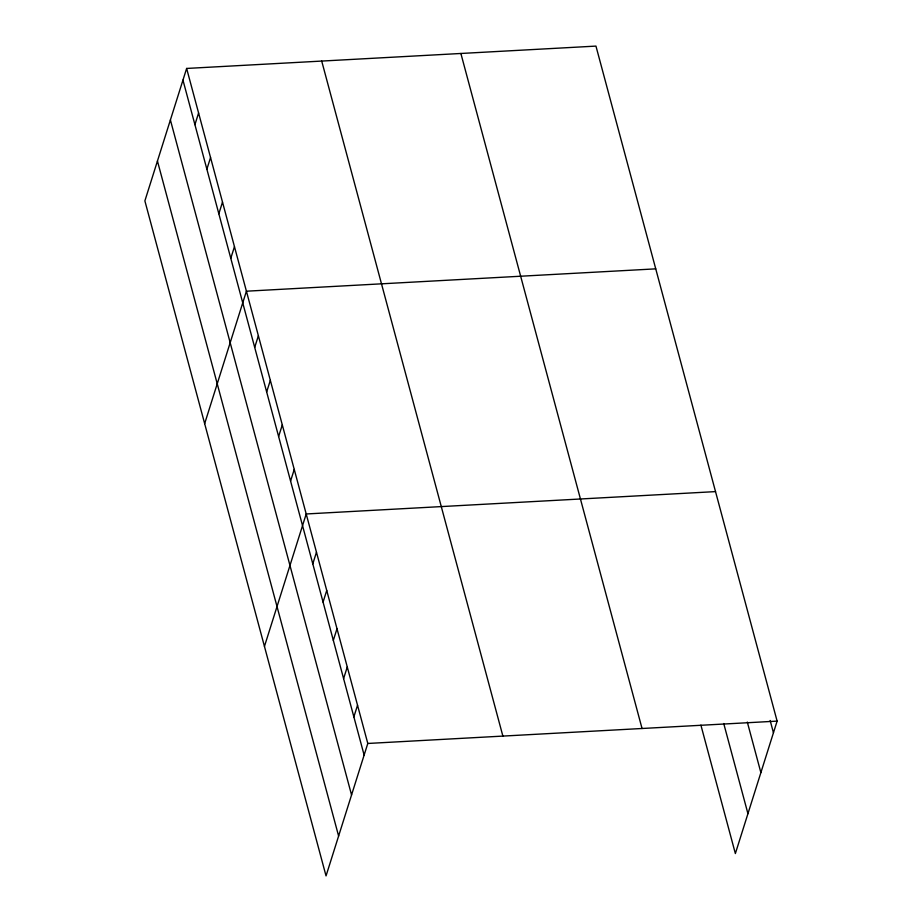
<?xml version="1.0" encoding="UTF-8"?>
<svg xmlns="http://www.w3.org/2000/svg" width="922" height="922" viewBox="0 0 922 922"><rect width="100%" height="100%" fill="white"/><g stroke="black" fill="none" stroke-linecap="round" stroke-linejoin="round"><path stroke-width="1.38" d="M186.636 68.447L144.881 200.881L326.042 875.9L367.797 743.466L186.636 68.447L595.958 46.1L777.119 721.119L735.364 853.553L700.904 725.141M194.922 124.643L198.587 113.003M206.874 169.199L210.55 157.547M218.837 213.754L222.502 202.102M230.788 258.298L234.465 246.658M204.661 423.636L246.416 291.202L655.738 268.855M254.703 347.398L258.379 335.758M266.665 391.954L270.33 380.313M278.617 436.509L282.293 424.858M290.58 481.053L294.245 469.413M264.453 646.391L306.208 513.969L715.53 491.61M312.8 563.861L316.465 552.22M323.069 602.112L326.734 590.472M333.326 640.364L337.003 628.723M343.595 678.615L347.271 666.975M353.864 716.867L357.54 705.215M367.797 743.466L777.119 721.119M770.147 720.474L773.454 732.771M747.316 722.076L760.881 772.624M723.735 723.528L747.938 813.688M460.873 53.476L642.046 728.495M321.709 61.071L502.882 736.102M182.959 80.099L364.132 755.118M170.397 119.952L351.559 794.971M157.443 161.016L338.616 836.047"/></g></svg>
